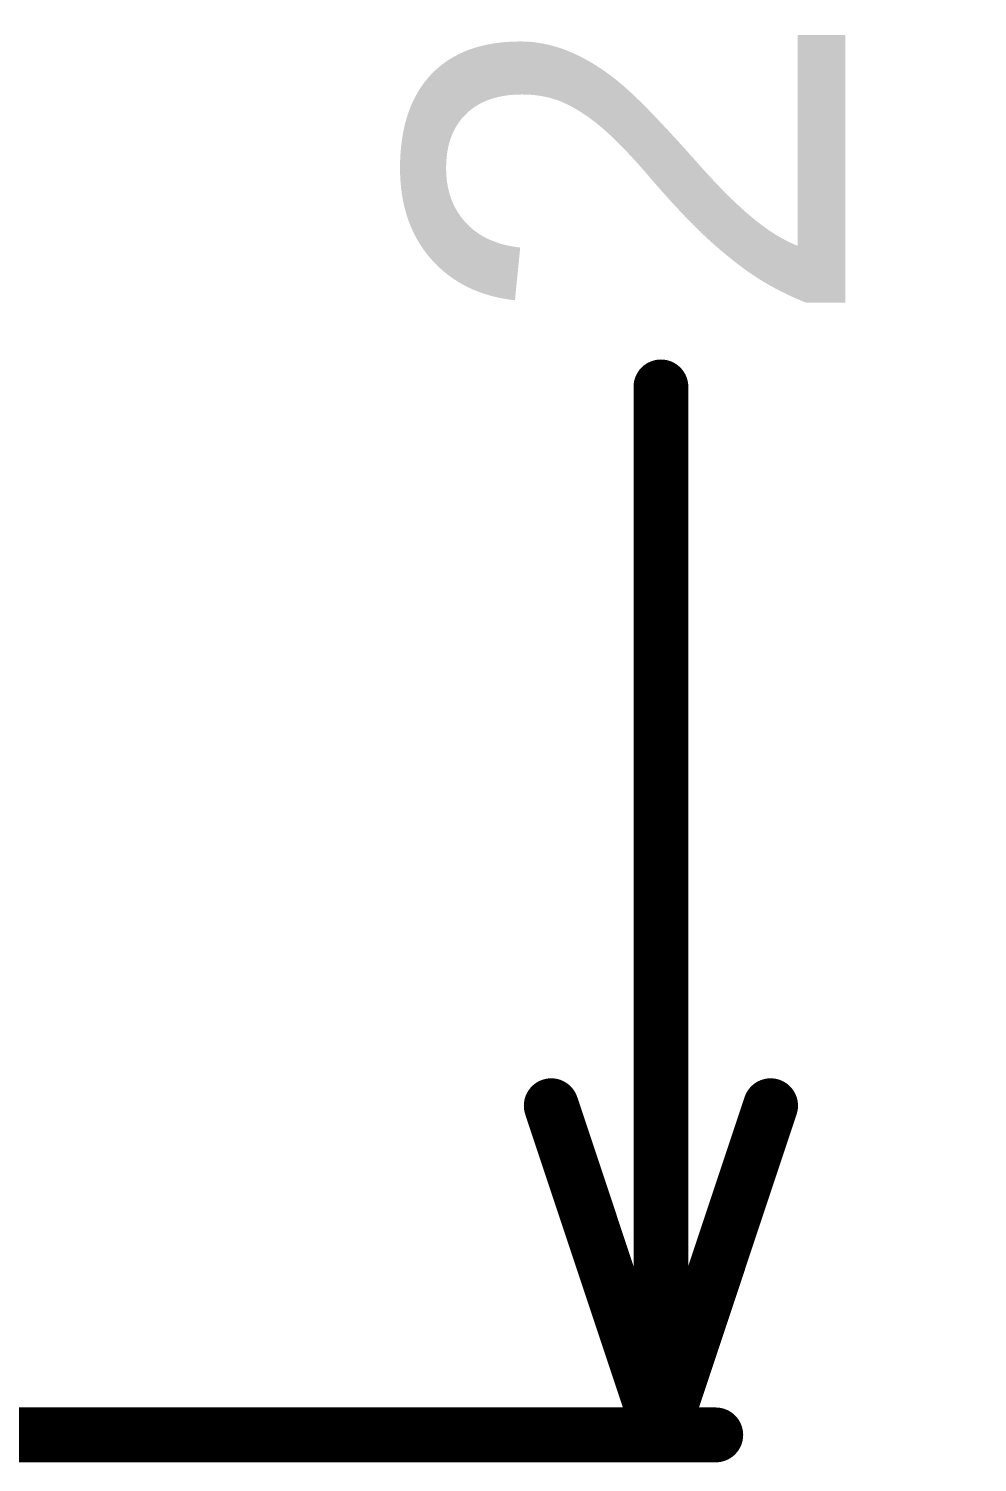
# Model space of a CAD drawing. Header units: millimetres. Extents: x 45.53 to 47.16, y 2.21 to 4.42.
# Drawn here: x 46.9847 to 47.1577, y 3.1118 to 3.3731 of the extents above; entities that cross this region are included whole.
import ezdxf

# ---------------------------------------------------------------- set-up
doc = ezdxf.new("R2010")
doc.units = ezdxf.units.MM
doc.header["$MEASUREMENT"] = 0
doc.layers.add('Mechanical1', color=6, linetype='Continuous')

msp = doc.modelspace()

# ---------------------------------------------------------------- linework, layer by layer
at = {"layer": 'Mechanical1', "const_width": 0.01}
for points in [[(47.1, 3.11683), (47.1, 3.30785)], [(47.08, 3.17683), (47.1, 3.11683)], [(47.1, 3.11683), (47.12, 3.17683)], [(46.44805, 3.11683), (47.11, 3.11683)]]:
    msp.add_lwpolyline(points, dxfattribs=at)
at = {"layer": 'Mechanical1', "const_width": 0.005}
for points in [[(47.0975, 3.30785, 1), (47.1025, 3.30785, 1)], [(47.0775, 3.17683, 1), (47.0825, 3.17683, 1)], [(47.1175, 3.17683, 1), (47.1225, 3.17683, 1)], [(47.0975, 3.11683, 1), (47.1025, 3.11683, 1)], [(47.0975, 3.11683, 1), (47.1025, 3.11683, 1)], [(47.0975, 3.11683, 1), (47.1025, 3.11683, 1)], [(47.1075, 3.11683, 1), (47.1125, 3.11683, 1)]]:
    msp.add_lwpolyline(points, format="xyb", close=True, dxfattribs=at)

# ---------------------------------------------------------------- texts
at = {"layer": 'Mechanical1'}
msp.add_text('20.08 (mm)', height=0.08, rotation=90, dxfattribs=at).set_placement((47.13362, 3.31785))

doc.saveas('drawing.dxf')
